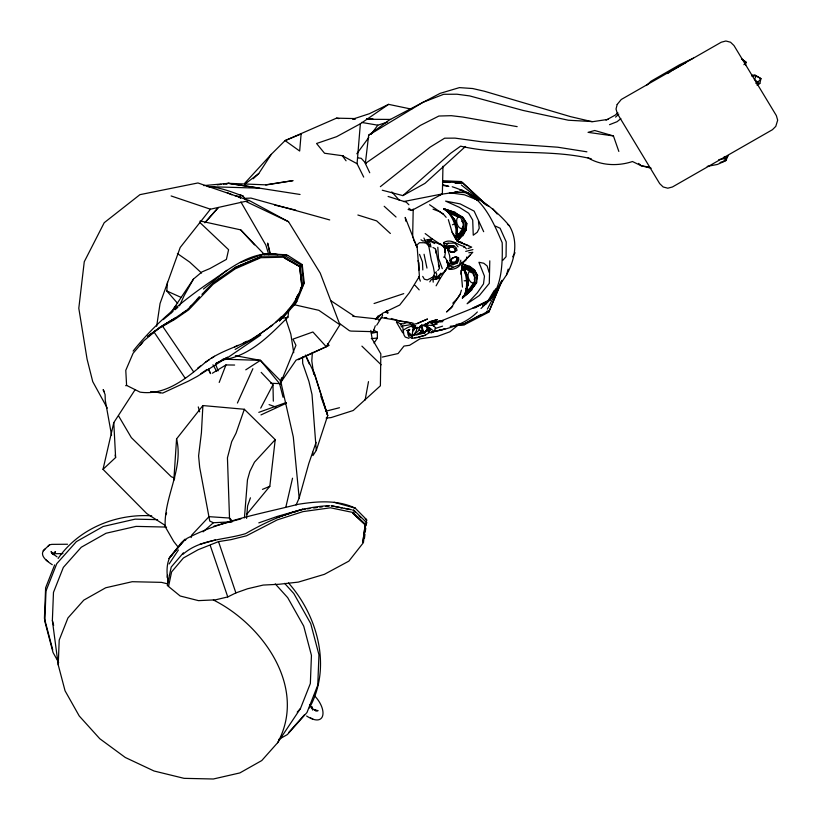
<?xml version="1.0" encoding="UTF-8"?>
<svg xmlns="http://www.w3.org/2000/svg" width="820" height="820" viewBox="0 0 820 820"><rect width="100%" height="100%" fill="white"/><g stroke="black" fill="none" stroke-linecap="round" stroke-linejoin="round"><path stroke-width="1.23" d="M456.402 238.917C457.427 228.257 453.48 217.638 446.08 209.971C454.034 216.593 459.108 227.447 456.719 237.749L462.244 233.157L465.493 228.667L465.36 222.804L462.08 217.351L443.651 208.751L445.608 210.525M456.412 237.369L457.334 235.709C457.457 228.421 456.514 220.744 451.01 215.342M413.147 329.517L412.296 333.617L413.505 335.431L417.636 334.324L422.003 331.178L421.685 327.282L420.393 325.632M416.888 323.633L427.353 319.082L416.888 323.633L402.589 325.991L403.881 334.775L405.244 337.061L408.995 338.363M412.634 237.759L413.208 209.038M442.964 166.234L442.369 193.93L411.742 210.473L408.104 209.479M457.006 232.593L457.119 227.95M455.315 251.566L455.377 249.454L453.521 247.517L449.944 246.379L446.695 248.05L444.922 246.594L443.528 243.12L444.102 242.31C451.564 238.292 457.334 245.098 464.294 246.43L466.375 248.87M246.687 514.365L269.821 486.321L275.223 439.643L244.329 409.272L202.888 405.562L176.566 438.895C183.844 469.009 163.867 496.705 165.168 526.635L173.737 541.497L178.34 547.36M462.47 287.123L461.045 270.487M202.888 405.562L201.423 432.724L198.594 455.92L199.69 467.379L209.746 521.059L213.384 522.73L232.183 521.807M370.824 330.439L372.147 338.957L380.828 353.881L380.388 385.81L353.246 410.492L331.085 417.595L326.104 418.087M275.253 583.891L287.707 597.667L303.728 626.142L311.446 655.416L310.349 683.511L300.489 708.49L277.632 742.725L261.764 760.56L239.84 772.932L213.343 779L184.08 778.344L154.047 771.005L125.296 757.485L99.773 738.717L79.232 715.973L65.057 690.799L58.23 664.907L52.367 620.484L53.474 592.399L63.335 567.409L81.272 547.237L106.067 533.246L136.038 526.389L166.583 527.076M58.23 664.907L59.204 640.072L67.927 617.983L83.783 600.137L105.718 587.766L132.215 581.708L161.478 582.364L167.475 583.83M246.564 518.363L247.589 505.95L250.428 497.812M462.695 226.351L462.593 228.493L459.138 233.802L457.15 235.073L460.153 233.669L463.29 228.729L463.218 223.05L461.998 221.021M51.711 553.561L51.106 551.47L53.792 554.607L52.746 553.705L62.955 553.633M463.464 295.723L462.357 298.029L475.897 283.238L476.707 276.955L474.472 271.533L469.706 268.786L462.818 266.838C468.989 275.202 469.091 286.979 464.11 296.03C468.22 286.252 467.072 275.12 462.06 265.906M489.109 272.312L487.172 265.987L483.779 263.24L478.921 262.277L484.466 276.207L483.503 283.894L477.312 292.812L467.113 303.759L479.382 295.487L489.294 283.371L489.786 260.842M167.946 580.806C166.644 573.19 166.214 563.309 170.427 556.452L185.166 539.252L181.456 542.563L168.94 558.584L185.166 539.252M244.432 517.861L247.466 479.833L249.885 471.336L254.466 462.183L275.223 439.643M173.83 480.315L176.566 438.895M433.196 282.172L433.073 277.037L434.518 273.49L433.36 266.92L431.31 260.084L428.788 246.113L425.887 242.761L423.94 238.025M312.389 352.457L311.795 360.851L313.722 374.412M177.663 303.431L166.798 290.977L167.495 282.234M363.701 177.089L357.069 163.713L360.359 123.779L388.598 104.355L411.691 109.183M426.523 325.642L427.23 328.963L424.493 333.279L421.849 333.053L422.003 331.178L419.204 330.04L413.505 335.431L411.281 334.98L409.334 332.971M183.434 552.782L171.216 567.04L167.28 585.47L180.174 595.996L198.45 600.63L215.465 599.851L227.765 596.929L235.893 592.911L247.568 588.76L263.189 585.07L279.005 584.27L298.316 582.108L324.371 574.338L348.859 561.136L363.424 542.625L365.628 524.513L366.847 522.801L353.522 509.866M416.939 247.138L417.144 244.821L419.461 242.71L425.887 242.761M419.502 326.77L419.204 330.04L420.096 326.903M461.998 262.01C459.958 266.951 454.987 269.626 449.77 269.39L448.96 269.052L448.878 265.495L449.872 263.199L453.48 263.261L456.791 261.59L457.765 258.741M466.785 223.327L466.119 229.928L462.859 235.811M476.82 279.189L477.168 275.663L474.503 270.907M448.448 265.413L447.218 262.984M221.912 360.011C249.598 356.546 269.267 335.698 287.974 317.125L288.691 310.882M369.738 172.753L365.341 163.498L368.662 135.197L389.356 119.966L440.155 93.347L459.415 87.617L472.648 88.529L484.466 91.256L570.617 116.665L592.183 121.708M364.469 538.186L364.941 534.445M365.259 531.944L365.74 528.203M366.058 525.702L366.53 521.961M745.575 65.436L746.005 62.125L741.495 58.927M474.319 279.794L474.626 277.467L472.412 272.26L467.564 269.042L463.628 268.376L464.263 269.042L467.564 269.042L464.263 269.042L463.843 270.241M460.912 274.218L462.439 263.087L472.781 252.293L468.835 252.755M167.229 577.413L167.536 575.199M439.151 243.571L445.332 247.804L444.676 252.406L445.116 247.517L441.262 244.544L427.415 239.737L423.028 241.131L420.967 239.768M156.671 326.257L160.054 303.492L180.205 247.466L210.453 209.202L249.249 200.531L288.537 221.738L320.251 273.142L339.91 324.781L326.257 346.696L296.051 360.164L280.901 382.253L293.304 436.978L299.167 498.047L296.071 505.007M429.782 281.854L431.105 279.671L435.686 279.22L444.932 271.154L448.817 265.198L447.248 260.873L444.645 256.947L445.434 252.242L444.614 247.127M456.299 234.253L457.109 229.61L456.248 225.869M453.521 247.517L453.696 245.662L456.258 247.855L457.037 250.284L454.147 252.047L450.949 252.211L448.017 250.541L449.616 255.594L450.149 260.719L452.179 258.105L455.202 257.07L458.564 257.582L458.8 259.991L457.314 262.902L453.029 264.778L448.878 265.495L447.207 260.739M459.456 189.922C482.631 195.816 493.517 222.671 502.199 242.73C502.609 263.968 502.619 293.13 482.478 305.778M285.944 506.709L292.535 478.203M365.105 400.047L368.498 381.628M428.686 330.757L428.368 332.295L430.162 329.671L427.937 326.596M168.571 586.31L171.605 571.909L183.403 557.989L198.081 549.738L218.52 541.62L230.922 539.662L246.482 535.798L277.211 519.9L302.959 511.618L330.511 507.795L353.041 512.5L365.628 524.513M191.173 537.572L191.695 535.153L209.018 516.661L229.508 518.045L232.132 520.741M417.154 327.2L416.406 330.726L413.505 335.431M434.405 276.217L434.518 275.674L436.947 277.898L439.141 277.006L435.686 279.22L440.473 278.041L444.819 271.41M754.882 75.143L760.939 78.607L757.885 82.318L757.075 85.167L759.884 83.312L760.939 78.607L754.882 75.143L751.571 75.153M164.902 525.241L146.78 513.587L103.023 469.337L113.785 422.618L135.054 389.797M299.167 498.047L308.791 463.546L316.089 442.318M421.849 333.053L422.7 329.876L423.356 333.022L416.744 334.878L422.003 331.178M460.809 260.186L459.436 264.839L448.96 269.052M466.559 289.542C469.716 282.439 467.031 275.069 464.202 268.437L462.695 267.34M481.012 308.494L490.104 299.761L506.514 274.874L508.174 269.093M416.744 327.539L414.53 327.908L413.116 330.839L414.817 327.088M452.763 303.205L457.632 298.234L460.204 294.154L461.414 290.178M458.206 236.939L457.806 238.241L462.152 234.838L466.17 229.6L466.631 223.409L463.054 217.443L454.987 212.851L447.607 210.186M244.329 409.272L236.016 433.247L231.691 441.662L227.437 457.806L229.508 518.045L230.973 521.961M409.815 329.548L407.95 331.721L407.888 334.037L408.954 336.743L412.224 338.342L412.306 334.919M448.489 265.085L446.5 261.108L448.919 264.911L444.932 271.154M312.758 452.24L312.933 455.571L316.264 450.457L327.713 415.535L314.654 374.043L305.757 355.593M452.23 186.755C474.565 193.93 494.409 207.911 509.435 225.879C518.64 241.633 514.878 259.745 506.514 274.874M473.714 282.849L469.747 288.353L466.057 291.776L464.796 294.523L471.5 289.224L467.841 291.756M280.307 381.607L281.783 377.569M219.186 382.448L225.951 364.941L234.622 365.043M54.663 564.888L45.623 587.797L44.423 618.372L52.716 649.819M277.632 742.725C307.705 687.652 262.738 624.635 213.364 599.973M309.406 707.937C331.905 667.408 317.842 616.107 288.507 582.969M453.48 263.261L456.32 260.862L457.263 258.464L456.381 256.68M339.541 323.459L349.381 330.696L350.981 331.085L373.838 331.68L373.018 332.438L373.694 330.767M290.26 309.16L279.528 320.845L295.446 303.841L296.819 301.391L304.261 282.941L302.221 264.573L287.84 255.43L282.91 254.999M280.901 382.253L295.948 345.292L292.955 339.131L312.902 331.977L326.257 346.696M450.19 326.278L464.55 324.659L488.833 312.102L502.014 280.317L499.8 284.765M723.701 161.622L725.997 160.484L728.088 155.513L723.701 161.622L717.459 164.441L707.229 166.388M455.172 248.808L455.325 251.422M464.55 324.659L456.812 324.761L464.848 323.5L489.294 310.718L502.147 280.573M302.221 264.573L300.991 266.039M167.505 582.876L167.977 581.821M237.421 403.03L252.888 368.692M438.946 243.355L432.273 238.917L427.415 239.737L431.484 240.465L429.126 240.567L427.784 243.54L427.456 243.058M179.508 305.809L184.121 295.692L193.469 279.066L202.048 271.871L209.828 268.591L226.402 259.397L228.595 249.7L199.465 222.107M293.816 305.43L303.728 283.699L301.616 265.321L285.268 255.932L261.067 256.229M295.702 299.546L297.783 295.056M300.376 289.45L302.447 284.96M295.702 299.638L297.783 295.169M300.386 289.583L302.467 285.124M477.332 276.319L474.237 270.036M373.018 332.438L375.283 325.776M165.558 515.247L166.634 513.023M463.228 297.373L465.401 292.822M494.542 290.813L490.104 299.761C471.787 310.032 451.338 315.854 432.406 325.007M487.398 309.14L502.076 280.512M495.864 288.671L490.104 299.761L474.657 308.012M260.719 408.114L272.978 384.775L261.18 372.362M495.608 289.839L490.104 299.761L472.986 307.961M436.117 285.811L440.473 278.041M512.654 256.803L515.073 252.765M485.911 304.148L494.378 290.341M465.616 230.102L461.875 236.16L457.232 241.152L471.695 247.138L467.953 248.552M376.728 325.171L380.531 319.093M44.915 549.123C38.038 554.966 47.416 561.618 52.265 564.693M170.478 313.342L193.469 279.066M253.165 178.78L258.772 173.543L271.236 154.365L285.083 140.599L336.487 118.162L355.378 118.582M378.112 317.965L380.203 314.798M169.125 563.965L178.411 549.984M374.053 343.108L377.405 338.065L377.282 332.11L373.582 330.111M460.204 294.154L451.164 307.787L446.531 311.979L452.691 306.372M444.706 209.028C448.53 214.502 455.633 213.692 460.522 217.648L463.751 222.948L464.089 228.708L461.096 233.208L456.822 235.955L460.153 233.669L459.138 233.802M126.208 385.287L125.87 385.759L126.598 385.4L140.056 392.134C165.558 395.845 186.232 378.409 204.436 363.147C217.956 351.995 235.084 347.659 250.469 339.849C272.342 326.411 295.108 310.185 302.334 284.191L300.048 266.326L284.294 257.183L260.791 257.705L235.248 268.816L212.995 284.356L188.61 309.898L174.639 319.503L158.198 328.861L143.982 340.638L133.076 353.297L125.778 370.332L126.598 385.4M427.23 328.963L424.493 333.279L419.871 333.658M356.813 153.781L368.815 137.442M371.07 134.377L377.815 125.183L387.347 122.139M476.471 282.705L470.598 290.649L462.357 298.029L471.9 289.87M376.124 318.59L378.317 315.7M133.127 351.073C154.324 324.351 180.953 301.986 208.997 282.726C229.344 269.247 251.822 249.772 277.97 254.559M437.818 270.528L439.448 268.437L438.392 263.968M450.241 261.067L452.517 258.177L455.059 257.06L457.058 257.613L457.386 259.346M743.924 64.708L746.005 62.125L741.587 59.019M432.048 277.621L436.947 277.898L440.904 273.142M293.539 305.276L296.819 301.391M462.388 242.576L457.232 241.152L461.824 235.719M140.138 345.261L142.629 342.34M182.86 554.381C200.018 538.996 224.618 540.052 245.61 533.625C271.164 518.875 298.869 507.098 328.738 505.694M409.385 329.445L408.309 330.685L408.278 332.325L409.436 335.011L412.716 336.815M185.217 540.349L186.898 538.432C221.533 520.444 260.432 513.904 297.926 504.341C316.981 501.297 337.225 499.575 355.214 508.133L366.55 519.624L366.847 520.485L365.484 521.807M204.836 222.835L218.325 207.511L205.687 221.82M58.117 558.461C78.751 528.633 116.091 513.484 151.72 515.841M279.528 320.845L287.769 311.579M297.229 712.16L300.489 708.49M288.763 732.424L304.394 714.855M190.004 307.223L191.695 305.368M196.759 299.802L199.291 297.024M189.933 307.51L191.624 305.655M197.538 299.167L199.229 297.311M502.67 260.442L506.063 256.721L506.227 241.879L500.087 228.226L495.485 226.156M187.944 309.314L199.157 297.045M465.832 229.969L465.996 229.077M244.688 183.29L271.236 154.365M201.925 294.359L213.405 282.633L235.391 267.34L260.637 256.793M205.379 291.09L211.529 284.868M445.373 251.976L444.922 246.594L448.232 243.263L454.864 243.038L458.021 246.851M275.489 322.598L281.588 316.52M287.81 310.431L293.109 305.153M615.564 117.137L618.782 114.113M103.023 469.337L115.62 457.529L113.785 422.618M463.782 247.537L464.294 246.43M47.816 546.458L49.528 544.849L51.824 544.367L67.527 544.244M53.812 553.244L55.524 551.634L52.89 554.074M617.839 112.709L615.266 115.107L606.052 120.13M465.442 295.272L471.151 289.972L476.717 282.623L477.168 275.663M43.183 550.743L49.528 544.849M451.615 261.959L450.416 263.066L450.2 260.268L451.164 259.837L451.615 261.959L454.044 262.144M646.416 85.505L651.09 81.18L679.554 64.8L693.423 58.128M470.536 254.784L461.906 263.466L468.271 266.49M465.504 146.462L424.985 183.362L402.897 195.611L382.274 190.219M464.499 271.266L466.477 274.331L468.271 284.191L466.067 289.132L467.769 285.175L466.057 291.776L471.039 288.486M402.897 195.611L450.672 153.258L460.655 146.155C503.418 156.169 548.385 148.451 591.271 158.772M203.083 531.862L213.384 522.73M434.518 273.49L436.414 271.82M477.373 311.989C465.34 324.259 447.997 329.015 431.535 332.079M444.532 271.174L446.49 269.462M375.396 319.554L382.704 313.199L399.699 305.04L409.19 292.945L419.42 276.299L417.206 247.691L405.203 217.423L405.859 221.205M163.293 319.615L173.03 311.415M174.978 309.776L177.899 307.315M458.185 235.996L461.814 232.982L457.334 235.709M466.047 260.032L461.906 263.466L468.128 266.018L473.96 269.954M402.589 325.991L401.431 326.944L400.59 323.715L403.583 323.828L406.71 322.608L410.215 323.101M620.863 118.623L617.081 121.698L609.526 124.681M457.755 325.376L449.913 331.782L437.439 336.374L419.953 338.855L409.569 345.312L403.993 346.05L398.1 353.543L382.274 357.089M455.623 250.776L454.013 252.068L451.215 251.965L447.945 250.1M203.452 289.05L226.822 270.354M380.367 186.663L430.11 147.128L444.635 138.19L455.059 138.129L481.924 141.829L557.795 147.221L586.905 151.823M244.739 184.244L258.772 173.543M197.651 368.139L200.521 365.976M174.291 307.295L176.156 305.891M164.256 324.822L175.07 318.18L160.617 326.842L147.6 336.518L157.922 329.035M148.123 336.395L160.617 326.842L174.773 318.375L188.313 309.068M260.791 335.021L228.339 357.182L215.793 363.567L227.55 357.233L197.21 376.431L188.59 381.054L162.739 393.077L150.675 391.56M301.575 265.362L300.048 266.326M216.418 280.911L220.6 278M233.136 269.288L235.217 267.832M182.214 313.506L186.232 310.739M200.91 373.623L207.009 369.451M667.685 73.544L670.842 71.401M365.341 163.498L420.322 125.429L438.884 116.03L451.277 115.681L462.828 117.055L517.164 126.639M205.297 362.378L209.377 359.662M211.416 358.309L214.471 356.269M270.672 326.37L272.712 325.017L252.047 339.644L235.145 349.412M245.764 369.84L260.432 360.369L281.475 381.731M447.423 265.864L448.919 264.911M671.898 70.684L686.197 62.433M403.163 330.245L407.304 327.713L414.018 325.089M212.37 373.233L225.951 364.941M170.826 320.948L174.096 318.99M475.897 283.238L476.481 282.9M368.662 135.197L423.007 102.285L443.702 94.29L456.955 94.218L469.727 95.93L522.976 110.413L568.342 120.222L593.065 121.626L608.389 119.33M170.427 556.452L171.728 555.704M278.81 739.384L287.389 734.546L306.987 712.498L317.76 685.202L318.959 654.821L310.729 623.589L293.837 593.567L284.622 583.358M433.073 277.037L427.261 279.928L424.35 279.21L422.72 276.381M481.073 314.46L464.848 323.5L455.971 324.464M360.359 123.779L336.63 136.673L316.561 143.5L324.546 153.248L343.518 155.872M451.236 252.386L449.216 250.51L448.171 250.592L447.218 247.794L448.755 248.306L450.908 247.148M757.68 84.48L759.884 83.312M298.224 359.713L329.097 345.415L327.436 343.59M424.483 324.915L430.387 321.983L433.011 324.464M388.598 104.355L369.359 113.724L352.692 119.166L355.224 119.187M446.521 247.814L449.257 246.482M455.807 223.347L452.455 224.823M424.719 242.648L429.126 240.567L434.702 243.55M234.551 346.932L237.892 345.394M243.458 342.832L246.799 341.294M260.965 414.91L286.487 403.153M755.763 83.24L757.885 82.318L754.472 79.407L756.419 75.645L751.899 76.219M235.35 267.484L260.719 256.783M240.947 265.424L244.391 263.978M246.676 263.015L250.11 261.57M254.702 259.643L258.136 258.197M438.997 195.334L442.369 193.93L403.491 201.587M262.462 489.366L269.821 486.321M240.311 262.605L264.655 253.585L286.18 254.784M258.792 412.368L286.272 402.507M258.802 522.873L277.273 516.426L302.918 509.169L277.15 517.399L290.475 513.269M720.073 162.514L725.997 160.484M374.063 303.523L403.747 293.632M435.276 328.471L442.574 326.165M292.904 512.52L296.532 511.393M406.484 330.634L409.006 329.876M226.033 184.039L228.472 183.332L265.588 184.838L293.068 180.615L265.782 185.002M199.752 544.439L215.404 539.939M429.362 321.768L437.388 319.564L429.526 321.993L430.387 321.983L435.584 327.877L434.846 329.958L431.576 332.858L430.52 332.715M213.784 526.235L240.906 518.886M465.729 251.412L472.925 249.598M486.485 311.436L489.294 310.718M325.468 411.281L339.49 407.724M418.159 337.092L425.59 335.216M444.922 246.594L449.001 245.57L453.696 245.662M425.621 331.372L427.989 330.788M419.748 327.405L416.755 328.123L413.567 327.764M431.904 332.059L444.973 328.953L438.854 330.347M463.628 268.376L468.63 269.134L473.898 271.83M432.355 325.212L437.162 324.084M431.505 332.028L436.404 330.911M428.122 322.486L430.387 321.983L424.37 324.833L427.814 323.818L424.135 324.515M282.244 318.355L287.974 317.125M315.833 711.145L318.119 710.663L314.706 709.905L316.13 710.499M371.378 333.351L377.282 332.11M486.844 312.502L488.833 312.102M430.705 322.926L443.138 320.466L432.007 322.393M718.75 159.654L725.454 158.455L724.224 156.743M443.528 257.132L444.645 256.947M412.224 338.342L418.743 337.338L425.477 335.021L429.393 332.684L430.162 329.671L426.789 326.832M455.879 183.27L462.49 182.829L487.162 205.523L488.945 206.302M217.187 184.889L220.949 184.377M223.46 184.028L228.472 183.332L300.058 194.473M441.293 194.227L455.684 192.269L467.646 192.577L477.588 199.875M302.59 509.517L305.05 509.189M307.5 508.851L309.96 508.523M313.64 508.021L317.33 507.529M319.79 507.19L322.239 506.862M325.93 506.36L329.609 505.868M448.232 243.263L444.901 243.683L443.528 243.12M464.089 228.708L464.837 228.616M414.654 337.676L416.919 337.399M352.764 316.305L377.774 319.011L378.625 320.148L380.869 318.58L382.561 315.485L382.212 314.357M203.688 185.607L228.472 183.332L259.53 188.169L208.905 186.673M440.237 321.901L442.779 321.665M371.316 338.619L377.405 338.065M243.755 198.389L250.94 198.081L329.712 219.934M464.181 280.788L467.841 280.737M366.601 119.259L390.627 119.433M366.714 118.828L373.008 118.972M157.583 519.644L135.156 519.152L103.197 526.471L76.383 541.62L56.775 563.668L46.002 590.953L44.813 621.324L53.044 652.535L58.671 662.539M455.008 192.198L467.646 192.577L477.619 200.521M222.886 359.18L260.432 360.369L279.569 383.616L281.588 384.703M449.831 263.62L452.865 263.743M270.672 383.258L279.569 383.616L283.064 397.259M424.145 325.079L432.786 325.438L434.108 326.524M442.943 180.707L461.476 181.579L486.178 204.764L476.338 196.79M462.08 217.351L462.746 217.382M442.544 181.763L462.49 182.829M455.192 191.706L457.683 191.88M463.905 192.31L467.646 192.577L475.538 198.983M442.431 181.927L449.79 182.491M454.71 182.87L459.62 183.239M264.655 253.585L278.082 254.651M282.962 255.04L287.84 255.43M449.944 246.379L453.665 246.697M443.599 247.619L445.332 247.804M464.202 268.437L469.378 269.093L464.858 267.832M151.936 391.611L160.423 392.688M207.101 186.447C219.739 187.196 231.506 191.818 243.212 196.195L245.241 199.424M357.438 157.799L361.231 158.321L366.068 163.59M613.432 135.935L588.053 132.348L594.726 130.493L613.432 135.935L618.844 151.434M449.38 192.679L464.417 194.811L478.101 200.275M381.105 317.565L413.116 323.152M410.758 322.752L399.729 321.173L391.263 318.488M443.036 185.463L448.837 186.406L442.872 184.756M336.487 118.162L338.988 118.592M361.538 122.416L377.815 125.183M648.589 167.044L641.26 165.763L632.466 161.53C618.136 166.296 601.101 165.794 587.971 157.799M235.371 355.675L260.432 360.369M234.807 195.652L238.528 196.359L240.578 197.804M351.431 509.722L331.157 505.766L341.96 507.877M455.5 214.338L449.575 213.169L450.344 214.994M344.349 508.349L350.335 509.538M451.246 212.585L455.633 213.497L447.32 211.129L448.571 212.482M200.121 220.949L240.711 229.877L264.624 254.723M293.755 304.609L318.847 310.308L339.91 324.781M274.546 205.041L295.671 210.094M651.152 168.223L641.26 165.763L638.565 163.416M334.119 502.291L355.214 508.133L354.117 507.826M438.792 243.817L441.262 244.544M455.684 212.513L443.651 208.751L454.178 212.298L462.777 217.341L466.631 223.409L466.17 223.081M357.879 215.004L376.657 220.887L390.371 233.485M388.106 196.462L406.33 202.202L408.903 204.764M451.482 216.798L454.782 219.832L455.961 224.629M171.113 195.959L210.453 209.202M428.788 246.113L431.197 246.922M249.249 200.531L197.938 182.962L139.933 194.658L104.212 222.712L84.265 261.744L78.802 308.269L87.074 359.16L92.742 381.638L107.266 408.093M385.482 312.174L387.839 313.004L387.306 310.688M269.083 404.608L276.104 407.14M433.052 209.172L439.479 211.591L443.466 214.256L446.152 217.331M306.639 716.034C325.642 728.191 327.99 709.423 314.183 695.421M468.63 245.641L457.929 241.562L452.097 232.132L448.325 219.616M421.675 324.976L430.059 328.174L432.581 330.296M174.783 478.091L171.267 476.748L131.333 437.613L118.51 415.812M448.878 265.495L453.255 267.228M384.877 317.524L387.235 318.457L384.959 317.514M314.019 709.618L315.269 710.14L311.446 708.224M310.462 717.951L312.748 718.894M166.798 290.977L181.22 297.455M227.232 192.597L231.855 194.791M245.733 201.392L288.537 221.738M238.384 196.933L240.588 197.989M243.212 196.195L240.147 194.719L240.598 196.39M432.991 247.507L435.317 248.726L436.168 253.38M459.2 217.464L449.575 213.169L453.931 219.165L451.523 216.716M357.069 163.713L342.309 155.697L346.06 160.792M426.871 243.325L430.787 245.549M396.818 321.665L400.959 324.32M330.972 300.766L354.178 316.151M466.58 269.329L471.869 272.773M57.072 556.882L52.746 553.705M461.978 189.963L475.723 199.301M429.567 204.723L443.466 214.256M177.386 253.534L189.727 262.123L201.576 273.029M469.173 265.926L474.493 269.893L477.752 275.653M365.259 518.66L366.55 519.624M425.17 233.577L432.273 238.917M408.811 208.188L411.742 210.473M461.383 185.023L487.162 205.523M507.477 224.301L509.435 225.879M457.314 262.902L456.32 260.862M53.228 554.115L52.049 553.1L53.792 554.607M46.063 559.896L47.939 561.515M384.18 206.281L396.05 217.013M352.631 509.958L355.378 512.49M359.15 515.975L360.995 517.676M412.624 328.953L413.895 330.152M361.907 346.132L381.167 364.828M456.504 257.049L457.058 257.613M240.711 229.877L254.538 244.883M415.002 285.298L419.184 289.88M391.786 191.911L399.309 200.234M420.393 325.847L421.685 327.282M464.509 266.982L463.618 265.946L468.937 267.217L474.759 270.907M492.615 208.567L497.207 214.02M154.18 332.264L185.238 378.297M309.509 704.893L312.451 708.941L311.877 706.748L312.666 710.099M162.585 326.196L193.653 371.86M454.751 237.544L455.992 239.348M464.714 271.738L466.477 274.331L467.513 280.081M462.029 221.226L463.218 223.05M396.419 322.086L402.753 332.879M104.417 391.816L103.135 389.643L105.083 394.502L105.288 400.457L111.571 435.194M240.875 201.915L265.834 245.047L268.806 254.794M212.964 364.797L216.705 371.409M413.618 239.983L415.453 243.232L415.781 245.641M386.691 310.831L387.839 313.004M478.47 221.533L479.249 228.185L477.281 232.214L473.253 235.217L472.709 220.078L468.702 213.261L459.395 207.347L445.598 201.105L460.184 203.893L474.144 211.119L483.677 231.691M208.833 370.261L210.566 373.633L208.546 369.01M464.684 271.963L465.791 274.126M452.097 232.132L454.218 236.467M305.45 355.06L309.222 363.895M465.186 271.594L467.174 275.95M453.767 219.504L455.766 224.024L454.782 219.832M418.015 260.729L418.948 262.933L419.03 270.057M210.207 545.372L227.765 596.929M215.855 364.972L218.161 370.804M419.543 254.364L422.464 261.939L422.812 269.944M457.232 241.152L454.936 234.971L455.899 238.999M473.16 272.004L475.159 277.385L474.319 283.484L470.362 288.496L466.057 291.776L465.944 290.895M320.825 396.327L327.713 415.535L313.23 370.312M418.723 276.504L420.342 281.127M218.52 541.62L235.893 592.911M442.298 268.663L438.515 258.351L437.808 247.23M429.126 240.567L430.572 244.954M285.503 318.139L290.823 334.088L293.734 352.682M424.063 254.261L426.964 268.089M198.276 406.915L199.66 411.835M421.89 324.935L423.356 333.022M52.367 620.484L53.659 625.363M435.625 249.413L439.428 267.556M270.149 252.99L267.627 243.079L270.026 254.292M448.755 248.306L449.216 250.51M467.892 282.141L468.271 284.191M461.947 268.16L462.326 270.272L462.049 265.741M115.169 455.049L115.62 457.529M466.57 257.07L466.662 257.726M436.537 273.388L436.947 277.898M316.264 450.457L312.02 394.522L308.904 381.372L302.693 363.414L302.549 357.038M272.978 384.775L273.327 401.164M463.095 227.222A5.883 3.198 73.4 0 1 457.037 223.696A5.883 3.198 73.4 0 1 460.204 217.464M474.483 281.619A5.883 3.198 73.4 0 1 468.425 278.072A5.883 3.198 73.4 0 1 471.582 271.84M456.637 228.913L456.33 233.628L456.637 228.913M301.114 133.978L299.669 151.034L285.083 140.599L301.114 133.978M365.197 524.759L362.819 542.297L365.197 524.759L352.825 513.217L365.197 524.759M617.183 104.468L616.025 109.029L617.347 113.601L659.7 183.629L663.154 186.97L667.818 188.2L672.431 186.98L772.44 129.703L775.781 126.372L777.678 120.161L776.345 115.599L734.002 45.572L730.538 42.23L725.884 41L721.262 42.22L621.252 99.497L617.183 104.468M415.586 325.663L415.186 327.057L415.586 325.663M425.098 331.977L424.801 332.387L428.163 329.363L425.098 331.977M414.94 326.135L412.952 327.651L411.414 326.227L414.94 326.135M285.063 258.249L284.191 257.859L299.587 266.51L301.627 283.915L299.587 266.51L285.063 258.249"/></g></svg>
